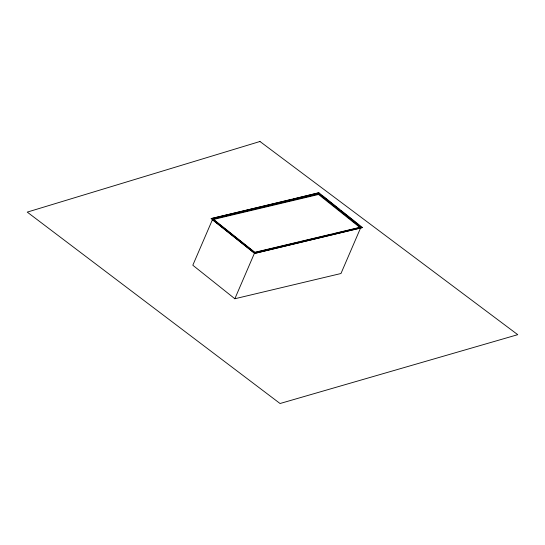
<?xml version="1.0" encoding="UTF-8"?>
<svg xmlns="http://www.w3.org/2000/svg" width="545" height="545" viewBox="0 0 545 545"><rect width="100%" height="100%" fill="white"/><g stroke="black" fill="none" stroke-linecap="round" stroke-linejoin="round"><path stroke-width="0.82" d="M211.174 218.593L318.859 192.76L362.486 227.551L254.801 253.384L211.174 218.593L291.439 199.511M360.967 227.088L254.835 252.321L212.809 218.804L318.934 193.57L360.851 227.34L318.825 193.822L212.7 219.056L192.814 265.231L234.847 298.749L340.972 273.515L360.572 228.001M234.847 298.749L254.835 252.321M254.801 253.384L362.486 227.551M318.859 192.76L293.094 199.116M213.238 219.512L318.539 194.483L318.934 193.57M287.637 244.753L254.726 252.573L212.7 219.056M289.279 244.358L299.151 242.014M300.799 241.619L331.237 234.384M332.886 233.996L360.851 227.34M322.054 195.648L336.599 207.25M337.92 208.306L339.242 209.355M341.225 210.942L355.108 222.013M356.43 223.062L357.752 224.118M318.539 194.483L359.918 227.476M211.283 218.334L254.917 253.132M212.414 219.71L254.447 253.227M259.965 141.489L27.25 212.114L280.055 403.511L517.75 334.671L259.965 141.489"/></g></svg>
